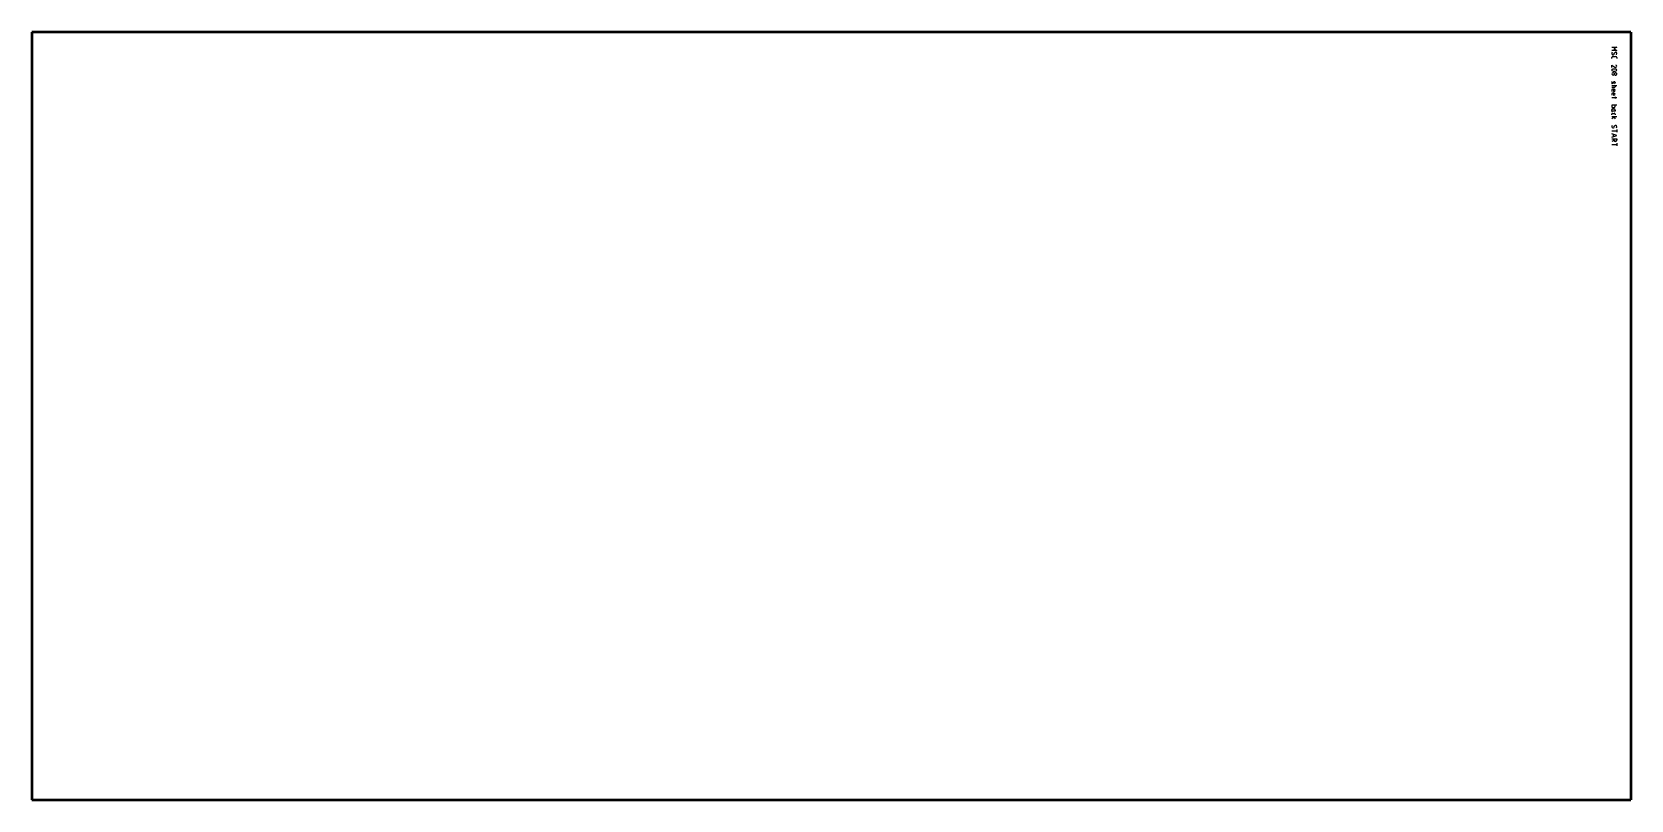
# Model space of a CAD drawing. Header units: millimetres. Extents: x 0 to 1980, y 0 to 950.
import ezdxf

# ---------------------------------------------------------------- set-up
doc = ezdxf.new("R2010")
doc.units = ezdxf.units.MM
doc.layers.add('IV_MARK_SURFACE', color=2, linetype='Continuous', lineweight=25)
doc.layers.add('IV_OUTER_PROFILE', color=7, linetype='Continuous', lineweight=50)

msp = doc.modelspace()

# ---------------------------------------------------------------- linework, layer by layer
at = {"layer": 'IV_MARK_SURFACE'}
for p, q in [((1956.2, 931.1), (1962.3, 931.1)), ((1962.3, 931.1), (1958.9, 929)), ((1962.3, 927), (1956.2, 927)), ((1956.2, 917.2), (1956.2, 918.5)), ((1957.6, 919.9), (1961, 919.9)), ((1958.9, 929), (1962.3, 927)), ((1958.9, 922.6), (1960, 924.3)), ((1962.3, 918.5), (1962.3, 917.2)), ((1956.2, 906.3), (1956.2, 909)), ((1956.2, 909), (1960, 906.7)), ((1958.3, 899.5), (1957.6, 899.5)), ((1957.6, 896.8), (1958.3, 896.8)), ((1959.6, 898.5), (1959.6, 898.2)), ((1959.6, 898.2), (1959.6, 897.8)), ((1961.3, 899.5), (1960.6, 899.5)), ((1960.6, 896.8), (1961.3, 896.8)), ((1962.3, 897.8), (1962.3, 898.5)), ((1956.2, 887.7), (1956.2, 887)), ((1956.2, 884), (1960.3, 884)), ((1959.3, 881.2), (1956.2, 881.2)), ((1956.2, 878.2), (1956.2, 876.5)), ((1956.2, 873.4), (1956.2, 871.8)), ((1956.9, 886), (1957.2, 886)), ((1958.3, 879.2), (1957.2, 879.2)), ((1958.3, 874.5), (1957.2, 874.5)), ((1957.9, 886.7), (1958.6, 888)), ((1958.3, 879.2), (1958.3, 876.5)), ((1958.9, 879.2), (1958.3, 879.2)), ((1958.3, 876.5), (1958.9, 876.5)), ((1958.3, 874.5), (1958.3, 871.8)), ((1958.9, 874.5), (1958.3, 874.5)), ((1958.3, 871.8), (1958.9, 871.8)), ((1959.3, 888.7), (1959.6, 888.7)), ((1960.3, 887.7), (1960.3, 887)), ((1960.3, 884), (1962.3, 884)), ((1960.3, 884), (1960.3, 882.3)), ((1956.2, 869), (1960.3, 869)), ((1960.3, 859.6), (1956.2, 859.6)), ((1956.2, 859.6), (1956.2, 857.9)), ((1956.2, 853.1), (1956.2, 853.8)), ((1957.2, 852.1), (1956.9, 852.1)), ((1957.2, 856.8), (1959.3, 856.8)), ((1957.2, 854.8), (1958.9, 854.8)), ((1960.3, 852.1), (1957.2, 852.1)), ((1960.3, 869.7), (1960.3, 869)), ((1960.3, 869), (1962.3, 869)), ((1960.3, 869), (1960.3, 867.7)), ((1960.3, 857.9), (1960.3, 859.6)), ((1962.3, 859.6), (1960.3, 859.6)), ((1960.3, 853.5), (1960.3, 852.1)), ((1956.2, 847.4), (1956.2, 848.4)), ((1956.2, 845.3), (1958.3, 845.3)), ((1958.9, 844.3), (1956.2, 842.6)), ((1957.2, 849.4), (1959.3, 849.4)), ((1958.3, 845.3), (1962.3, 845.3)), ((1958.3, 845.3), (1960.3, 842.6)), ((1958.9, 832.1), (1960, 833.8)), ((1960.3, 848.4), (1960.3, 847.4)), ((1956.2, 827.7), (1962.3, 827.7)), ((1962.3, 821.9), (1956.2, 824)), ((1956.2, 819.9), (1962.3, 821.9)), ((1956.2, 817.9), (1958.9, 817.9)), ((1958.9, 815.8), (1956.2, 814.5)), ((1957.9, 823.3), (1957.9, 820.6)), ((1958.9, 817.9), (1962.3, 817.9)), ((1958.9, 816.2), (1958.9, 817.9)), ((1962.3, 829.4), (1962.3, 827.7)), ((1962.3, 827.7), (1962.3, 826)), ((1962.3, 817.9), (1962.3, 816.2)), ((1962.3, 812.4), (1962.3, 810.8)), ((1956.2, 810.8), (1962.3, 810.8)), ((1962.3, 810.8), (1962.3, 809.1))]:
    msp.add_line(p, q, dxfattribs=at)
for centre, radius, start, end in [((1958.5, 923.7), 2.28, 146.4174, 190.9627), ((1957.7, 923.3), 1.46, 182.3685, 329.559), ((1957.6, 918.5), 1.36, 90, 180), ((1961.1, 923.6), 1.35, 49.6263, 149.2984), ((1961, 918.5), 1.36, 0, 90), ((1959.5, 923.3), 2.86, 331.7153, 28.2847), ((1957.3, 902.9), 1.1, 113.0373, 246.9627), ((1957.6, 898.2), 1.36, 90, 270), ((1959.3, 895.7), 8.54, 73.8661, 106.1339), ((1959.3, 910.1), 8.54, 253.8661, 286.1339), ((1958.3, 898.2), 1.36, 360, 90), ((1958.3, 898.2), 1.36, 270, 360), ((1960.6, 898.5), 1.02, 90, 180), ((1960.6, 897.8), 1.02, 180, 270), ((1961, 908.1), 1.84, 233.6911, 278.2364), ((1960.9, 907.7), 1.41, 286.4047, 73.5953), ((1961.3, 898.5), 1.02, 0, 90), ((1961.3, 897.8), 1.02, 270, 0), ((1961.2, 902.9), 1.1, 292.4119, 67.5881), ((1957.3, 887.7), 1.11, 112.9942, 179.6256), ((1957.3, 887), 1.11, 180.3744, 247.0058), ((1957.2, 878.2), 1.02, 90, 180), ((1957.2, 873.4), 1.02, 90, 180), ((1956.8, 887.1), 1.22, 291.8601, 338.1399), ((1959.7, 887.6), 1.22, 111.8601, 158.1399), ((1958.9, 877.9), 1.36, 270, 90), ((1958.9, 873.1), 1.36, 270, 90), ((1959.3, 882.3), 1.02, 270, 0), ((1959.2, 887.7), 1.11, 0.3744, 67.0058), ((1959.2, 887), 1.11, 292.9942, 359.6256), ((1957.2, 857.9), 1.02, 180, 270), ((1957.2, 853.8), 1.02, 90, 180), ((1957.2, 853.1), 1.02, 180, 270), ((1956.9, 851.4), 0.678, 90, 180), ((1958.9, 853.5), 1.36, 0, 90), ((1959.3, 857.9), 1.02, 270, 0), ((1957.2, 848.4), 1.02, 90, 180), ((1958.5, 833.2), 2.28, 146.4174, 190.9627), ((1957.7, 832.8), 1.46, 182.3685, 329.559), ((1959.3, 848.4), 1.02, 0, 90), ((1961.1, 833.1), 1.35, 49.6263, 149.2984), ((1959.5, 832.8), 2.86, 331.7153, 28.2847), ((1960.6, 816.2), 1.69, 180, 0)]:
    msp.add_arc(centre, radius, start, end, dxfattribs=at)
at = {"layer": 'IV_OUTER_PROFILE'}
for p, q in [((0, 950), (0, 0)), ((1980, 950), (0, 950)), ((1980, 950), (1980, 0)), ((0, 0), (1980, 0))]:
    msp.add_line(p, q, dxfattribs=at)

doc.saveas('drawing.dxf')
